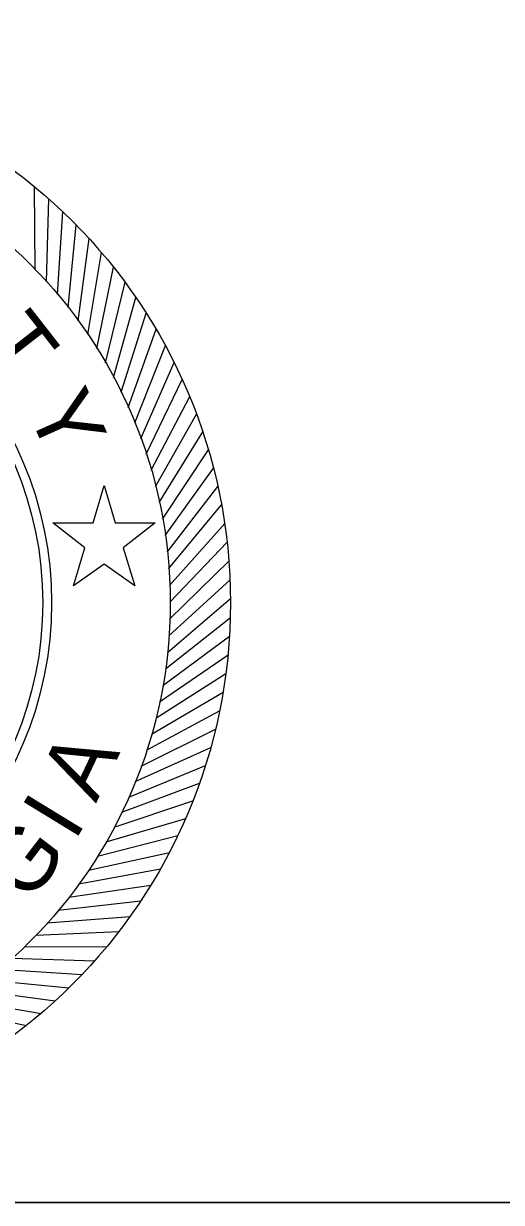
# Model space of a CAD drawing. Extents: x -0.03 to 1.56, y -0.24 to 1.05.
# Drawn here: x 0.7292 to 0.7669, y 0.0208 to 0.1136 of the extents above; entities that cross this region are included whole.
import ezdxf

# ---------------------------------------------------------------- set-up
doc = ezdxf.new("R2010")
doc.units = 0
for name, color, linetype in [('SHT_B_60-Right-of-Way', 7, 'Continuous'), ('SHT_B_Plot-Border-Inner-Line', 7, 'Continuous'), ('SHT_B_Plot-Sub-Text', 7, 'Continuous')]:
    doc.layers.add(name, color=color, linetype=linetype)

msp = doc.modelspace()

# ---------------------------------------------------------------- linework, layer by layer
at = {"layer": 'SHT_B_60-Right-of-Way'}
msp.add_lwpolyline([(0.0208, 0.0208), (1.3959, 0.0208), (1.3959, 0.8959), (0.0208, 0.8959)], close=True, dxfattribs=at)
at = {"layer": 'SHT_B_Plot-Border-Inner-Line'}
msp.add_line((0.735582, 0.071012), (0.735581, 0.07101), dxfattribs=at)
for points in [[(0.73015, 0.094194), (0.73011, 0.100728)], [(0.731048, 0.093233), (0.731236, 0.099765)], [(0.731912, 0.092241), (0.732328, 0.098763)], [(0.732741, 0.09122), (0.732741, 0.09122), (0.733385, 0.097723)], [(0.733534, 0.09017), (0.734404, 0.096647)], [(0.73429, 0.089094), (0.735385, 0.095536)], [(0.735008, 0.087992), (0.736327, 0.094392)], [(0.735687, 0.086865), (0.735687, 0.086865), (0.737228, 0.093215)], [(0.736326, 0.085715), (0.738088, 0.092008)], [(0.736924, 0.084544), (0.738905, 0.090771)], [(0.737482, 0.083353), (0.737482, 0.083353), (0.739679, 0.089507)], [(0.737997, 0.082142), (0.740408, 0.088216)], [(0.73847, 0.080915), (0.741091, 0.086901)], [(0.7389, 0.079672), (0.741728, 0.085563)], [(0.739286, 0.078414), (0.742318, 0.084203)], [(0.739628, 0.077144), (0.74286, 0.082824)], [(0.739925, 0.075863), (0.743354, 0.081426)], [(0.740178, 0.074572), (0.743799, 0.080012)], [(0.740385, 0.073273), (0.744194, 0.078584)], [(0.735581, 0.07101), (0.733172, 0.069311), (0.734073, 0.072305), (0.731556, 0.074266), (0.734708, 0.074266), (0.735582, 0.077207)], [(0.735582, 0.077207), (0.736456, 0.074266), (0.739608, 0.074266), (0.737092, 0.072305), (0.737993, 0.069311), (0.735582, 0.071012)], [(0.740547, 0.071968), (0.744538, 0.077142)], [(0.740663, 0.070658), (0.740663, 0.070658), (0.744833, 0.075689)], [(0.740734, 0.069344), (0.740734, 0.069344), (0.745076, 0.074227)], [(0.740758, 0.068029), (0.745269, 0.072758)], [(0.740763, 0.068019), (0.740763, 0.068019), (0.745274, 0.072747)], [(0.740763, 0.068019), (0.740763, 0.068019), (0.745274, 0.072747)], [(0.740763, 0.068019), (0.740763, 0.068019), (0.745274, 0.072747)], [(0.740742, 0.066704), (0.745415, 0.071272)], [(0.740742, 0.066704), (0.745415, 0.071272)], [(0.740742, 0.066704), (0.745415, 0.071272)], [(0.740675, 0.06539), (0.745504, 0.069793)], [(0.740675, 0.06539), (0.745504, 0.069793)], [(0.740675, 0.06539), (0.745504, 0.069793)], [(0.740561, 0.06408), (0.745541, 0.068311)], [(0.740402, 0.062774), (0.745527, 0.066828)], [(0.740198, 0.061474), (0.745461, 0.065348)], [(0.739946, 0.060188), (0.739946, 0.060188), (0.745341, 0.063875)], [(0.73965, 0.058911), (0.74517, 0.062408)], [(0.739311, 0.05764), (0.74495, 0.060942)], [(0.738928, 0.056382), (0.744679, 0.059485)], [(0.738501, 0.055138), (0.744357, 0.058039)], [(0.738031, 0.053909), (0.738031, 0.053909), (0.743985, 0.056604)], [(0.737519, 0.052698), (0.743563, 0.055183)], [(0.736964, 0.051505), (0.736964, 0.051505), (0.743091, 0.053778)], [(0.736369, 0.050332), (0.742571, 0.05239)], [(0.735733, 0.049181), (0.742003, 0.051021)], [(0.735056, 0.048053), (0.741387, 0.049673)], [(0.734341, 0.046949), (0.734341, 0.046949), (0.740725, 0.048347)], [(0.733588, 0.04587), (0.740017, 0.047045)], [(0.732798, 0.044819), (0.739263, 0.045768)], [(0.731971, 0.043796), (0.738466, 0.044519)], [(0.73111, 0.042802), (0.737625, 0.043298)], [(0.730214, 0.041839), (0.730214, 0.041839), (0.736743, 0.042107)], [(0.729285, 0.040908), (0.735819, 0.040948)], [(0.728324, 0.04001), (0.734856, 0.039822)], [(0.727332, 0.039145), (0.733854, 0.03873)], [(0.726311, 0.038316), (0.726311, 0.038316), (0.732814, 0.037673)], [(0.725261, 0.037524), (0.731738, 0.036654)], [(0.724185, 0.036768), (0.730627, 0.035673)], [(0.723083, 0.03605), (0.729483, 0.034731)]]:
    msp.add_lwpolyline(points, dxfattribs=at)
for radius in [0.042457, 0.03771, 0.028375, 0.027675]:
    msp.add_circle((0.703074, 0.067983), radius, dxfattribs=at)
at = {"layer": 'SHT_B_Plot-Sub-Text'}
msp.add_lwpolyline([(0.0208, 0.8959), (1.3959, 0.8959), (1.3959, 0.0208), (0.0208, 0.0208)], close=True, dxfattribs=at)

# ---------------------------------------------------------------- texts
at = {"layer": 'SHT_B_Plot-Border-Inner-Line'}
for s, rotation, p in [('T', 307.98348, (0.725705, 0.088263)), ('Y', 294.17152, (0.729444, 0.083256)), ('A', 64.50713, (0.734941, 0.052175)), ('I', 58.58666, (0.733238, 0.049135)), ('G', 52.66619, (0.729663, 0.044223))]:
    msp.add_text(s, height=0.00504, rotation=rotation, dxfattribs=at).set_placement(p)

doc.saveas('drawing.dxf')
